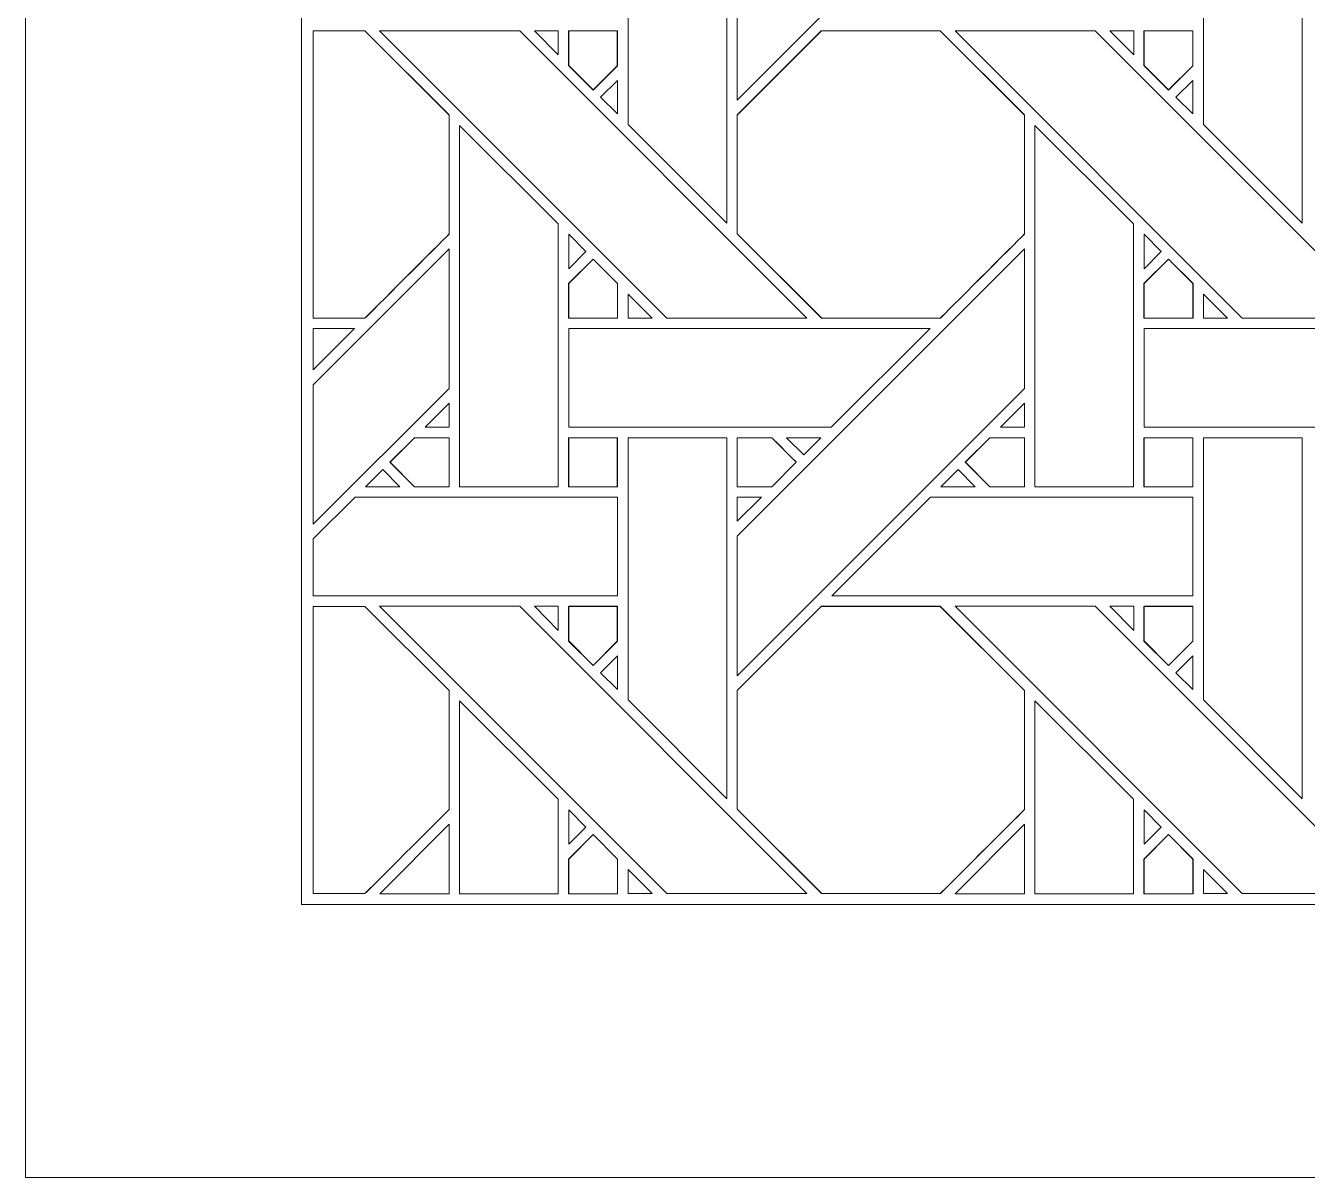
# Model space of a CAD drawing. Header units: inches. Extents: x 3.4 to 21.4, y 4.6 to 13.6.
# Drawn here: x 3.383 to 5.496, y 4.595 to 6.493 of the extents above; entities that cross this region are included whole.
import ezdxf

# ---------------------------------------------------------------- set-up
doc = ezdxf.new("R2010")
doc.units = ezdxf.units.IN
doc.header["$MEASUREMENT"] = 0
doc.layers.add('Design', color=7, linetype='Continuous', lineweight=0)

msp = doc.modelspace()

# ---------------------------------------------------------------- linework, layer by layer
at = {"layer": 'Design'}
for points, knots in [([(3.3829, 13.5948), (3.3829, 13.5948), (3.3829, 4.5948), (3.3829, 4.5948), (3.3829, 4.5948), (21.3829, 4.5948), (21.3829, 4.5948), (21.3829, 4.5948), (21.3829, 13.5948), (21.3829, 13.5948), (21.3829, 13.5948), (3.3829, 13.5948), (3.3829, 13.5948)], [0, 0, 0, 0, 1, 1, 1, 2, 2, 2, 3, 3, 3, 4, 4, 4, 4]), ([(3.8379, 13.1448), (3.8379, 13.1448), (3.8379, 5.0448), (3.8379, 5.0448), (3.8379, 5.0448), (20.9329, 5.0448), (20.9329, 5.0448), (20.9329, 5.0448), (20.9329, 13.1448), (20.9329, 13.1448), (20.9329, 13.1448), (3.8379, 13.1448), (3.8379, 13.1448)], [0, 0, 0, 0, 1, 1, 1, 2, 2, 2, 3, 3, 3, 4, 4, 4, 4]), ([(4.6927, 6.7371), (4.7419, 6.786), (4.9744, 7.0187), (5.0299, 7.0743), (5.0299, 7.0743), (5.0299, 6.8442), (5.0299, 6.8442), (5.0299, 6.8442), (4.5562, 6.3706), (4.5562, 6.3706), (4.5562, 6.3706), (4.5562, 6.6007), (4.5562, 6.6007), (4.5562, 6.6007), (4.6927, 6.7371), (4.6927, 6.7371)], [0, 0, 0, 0, 1, 1, 1, 2, 2, 2, 3, 3, 3, 4, 4, 4, 5, 5, 5, 5]), ([(4.5391, 6.7628), (4.5391, 6.7628), (4.5391, 6.1677), (4.5391, 6.1677), (4.5391, 6.1677), (4.3762, 6.3306), (4.3762, 6.3306), (4.3762, 6.3306), (4.3762, 6.7628), (4.3762, 6.7628), (4.3762, 6.7628), (4.5391, 6.7628), (4.5391, 6.7628)], [0, 0, 0, 0, 1, 1, 1, 2, 2, 2, 3, 3, 3, 4, 4, 4, 4]), ([(5.4878, 6.7628), (5.4878, 6.7628), (5.4878, 6.1677), (5.4878, 6.1677), (5.4878, 6.1677), (5.3249, 6.3306), (5.3249, 6.3306), (5.3249, 6.3306), (5.3249, 6.7628), (5.3249, 6.7628), (5.3249, 6.7628), (5.4878, 6.7628), (5.4878, 6.7628)], [0, 0, 0, 0, 1, 1, 1, 2, 2, 2, 3, 3, 3, 4, 4, 4, 4]), ([(3.9422, 6.4849), (3.9422, 6.4849), (4.081, 6.3461), (4.081, 6.3461), (4.081, 6.3461), (4.081, 6.1499), (4.081, 6.1499), (4.0632, 6.132), (3.9513, 6.0203), (3.9423, 6.0112), (3.9423, 6.0112), (3.8572, 6.0112), (3.8572, 6.0112), (3.8572, 6.0112), (3.8572, 6.4849), (3.8572, 6.4849), (3.8572, 6.4849), (3.9422, 6.4849), (3.9422, 6.4849)], [0, 0, 0, 0, 1, 1, 1, 2, 2, 2, 3, 3, 3, 4, 4, 4, 5, 5, 5, 6, 6, 6, 6]), ([(3.9424, 6.4849), (3.9424, 6.4849), (4.0812, 6.3462), (4.0812, 6.3462), (4.0812, 6.3462), (4.0812, 6.15), (4.0812, 6.15), (4.0632, 6.1318), (3.9513, 6.0201), (3.9424, 6.0112), (3.9424, 6.0112), (3.8572, 6.0112), (3.8572, 6.0112), (3.8572, 6.0112), (3.8572, 6.4849), (3.8572, 6.4849), (3.8572, 6.4849), (3.9424, 6.4849), (3.9424, 6.4849)], [0, 0, 0, 0, 1, 1, 1, 2, 2, 2, 3, 3, 3, 4, 4, 4, 5, 5, 5, 6, 6, 6, 6]), ([(3.9666, 6.4849), (3.9666, 6.4849), (4.1976, 6.4849), (4.1976, 6.4849), (4.1976, 6.4849), (4.6712, 6.0113), (4.6712, 6.0113), (4.6712, 6.0113), (4.4402, 6.0113), (4.4402, 6.0113), (4.4402, 6.0113), (3.9666, 6.4849), (3.9666, 6.4849)], [0, 0, 0, 0, 1, 1, 1, 2, 2, 2, 3, 3, 3, 4, 4, 4, 4]), ([(4.2217, 6.4849), (4.2217, 6.4849), (4.2611, 6.4849), (4.2611, 6.4849), (4.2611, 6.4849), (4.2611, 6.4451), (4.2611, 6.4451), (4.2611, 6.4451), (4.2217, 6.4849), (4.2217, 6.4849)], [0, 0, 0, 0, 1, 1, 1, 2, 2, 2, 3, 3, 3, 3]), ([(4.3584, 6.4849), (4.3584, 6.4849), (4.3584, 6.4273), (4.3584, 6.4273), (4.3584, 6.4273), (4.3185, 6.3873), (4.3185, 6.3873), (4.3185, 6.3873), (4.2782, 6.4277), (4.2782, 6.4277), (4.2782, 6.4277), (4.2782, 6.4849), (4.2782, 6.4849), (4.2782, 6.4849), (4.3584, 6.4849), (4.3584, 6.4849)], [0, 0, 0, 0, 1, 1, 1, 2, 2, 2, 3, 3, 3, 4, 4, 4, 5, 5, 5, 5]), ([(4.3187, 6.3874), (4.3187, 6.3874), (4.2784, 6.4277), (4.2784, 6.4277), (4.2784, 6.4277), (4.2784, 6.4849), (4.2784, 6.4849), (4.2784, 6.4849), (4.3586, 6.4849), (4.3586, 6.4849), (4.3586, 6.4849), (4.3586, 6.4273), (4.3586, 6.4273), (4.3586, 6.4273), (4.3187, 6.3874), (4.3187, 6.3874)], [0, 0, 0, 0, 1, 1, 1, 2, 2, 2, 3, 3, 3, 4, 4, 4, 5, 5, 5, 5]), ([(4.6948, 6.4849), (4.6948, 6.4849), (4.891, 6.4849), (4.891, 6.4849), (4.891, 6.4849), (5.0297, 6.3461), (5.0297, 6.3461), (5.0297, 6.3461), (5.0297, 6.1499), (5.0297, 6.1499), (5.0119, 6.132), (4.9, 6.0202), (4.891, 6.0112), (4.891, 6.0112), (4.6953, 6.0112), (4.6953, 6.0112), (4.6953, 6.0112), (4.5561, 6.1505), (4.5561, 6.1505), (4.5561, 6.1505), (4.5561, 6.3461), (4.5561, 6.3461), (4.5561, 6.3461), (4.6948, 6.4849), (4.6948, 6.4849)], [0, 0, 0, 0, 1, 1, 1, 2, 2, 2, 3, 3, 3, 4, 4, 4, 5, 5, 5, 6, 6, 6, 7, 7, 7, 8, 8, 8, 8]), ([(4.6949, 6.4849), (4.6949, 6.4849), (4.8911, 6.4849), (4.8911, 6.4849), (4.8911, 6.4849), (5.0299, 6.3462), (5.0299, 6.3462), (5.0299, 6.3462), (5.0299, 6.15), (5.0299, 6.15), (5.0119, 6.1318), (4.9, 6.0201), (4.8912, 6.0113), (4.8912, 6.0113), (4.6955, 6.0113), (4.6955, 6.0113), (4.6955, 6.0113), (4.5562, 6.1505), (4.5562, 6.1505), (4.5562, 6.1505), (4.5562, 6.3462), (4.5562, 6.3462), (4.5562, 6.3462), (4.6949, 6.4849), (4.6949, 6.4849)], [0, 0, 0, 0, 1, 1, 1, 2, 2, 2, 3, 3, 3, 4, 4, 4, 5, 5, 5, 6, 6, 6, 7, 7, 7, 8, 8, 8, 8]), ([(4.9154, 6.4849), (4.9154, 6.4849), (5.1463, 6.4849), (5.1463, 6.4849), (5.1463, 6.4849), (5.62, 6.0113), (5.62, 6.0113), (5.62, 6.0113), (5.3889, 6.0113), (5.3889, 6.0113), (5.3889, 6.0113), (4.9154, 6.4849), (4.9154, 6.4849)], [0, 0, 0, 0, 1, 1, 1, 2, 2, 2, 3, 3, 3, 4, 4, 4, 4]), ([(5.2099, 6.4849), (5.2099, 6.4849), (5.2099, 6.4451), (5.2099, 6.4451), (5.2099, 6.4451), (5.1704, 6.4849), (5.1704, 6.4849), (5.1704, 6.4849), (5.2099, 6.4849), (5.2099, 6.4849)], [0, 0, 0, 0, 1, 1, 1, 2, 2, 2, 3, 3, 3, 3]), ([(5.3072, 6.4849), (5.3072, 6.4849), (5.3072, 6.4273), (5.3072, 6.4273), (5.3072, 6.4273), (5.2673, 6.3873), (5.2673, 6.3873), (5.2673, 6.3873), (5.2269, 6.4277), (5.2269, 6.4277), (5.2269, 6.4277), (5.2269, 6.4849), (5.2269, 6.4849), (5.2269, 6.4849), (5.3072, 6.4849), (5.3072, 6.4849)], [0, 0, 0, 0, 1, 1, 1, 2, 2, 2, 3, 3, 3, 4, 4, 4, 5, 5, 5, 5]), ([(5.2674, 6.3874), (5.2674, 6.3874), (5.2271, 6.4277), (5.2271, 6.4277), (5.2271, 6.4277), (5.2271, 6.4849), (5.2271, 6.4849), (5.2271, 6.4849), (5.3073, 6.4849), (5.3073, 6.4849), (5.3073, 6.4849), (5.3073, 6.4273), (5.3073, 6.4273), (5.3073, 6.4273), (5.2674, 6.3874), (5.2674, 6.3874)], [0, 0, 0, 0, 1, 1, 1, 2, 2, 2, 3, 3, 3, 4, 4, 4, 5, 5, 5, 5]), ([(4.3586, 6.4031), (4.3586, 6.4031), (4.3586, 6.3479), (4.3586, 6.3479), (4.3586, 6.3479), (4.3308, 6.3753), (4.3308, 6.3753), (4.3308, 6.3753), (4.3586, 6.4031), (4.3586, 6.4031)], [0, 0, 0, 0, 1, 1, 1, 2, 2, 2, 3, 3, 3, 3]), ([(5.3073, 6.4031), (5.3073, 6.4031), (5.3073, 6.3479), (5.3073, 6.3479), (5.3073, 6.3479), (5.2796, 6.3753), (5.2796, 6.3753), (5.2796, 6.3753), (5.3073, 6.4031), (5.3073, 6.4031)], [0, 0, 0, 0, 1, 1, 1, 2, 2, 2, 3, 3, 3, 3]), ([(4.2611, 6.1669), (4.2611, 6.1669), (4.2611, 5.7333), (4.2611, 5.7333), (4.2611, 5.7333), (4.0983, 5.7333), (4.0983, 5.7333), (4.0983, 5.7333), (4.0983, 6.3291), (4.0983, 6.3291), (4.0983, 6.3291), (4.2611, 6.1669), (4.2611, 6.1669)], [0, 0, 0, 0, 1, 1, 1, 2, 2, 2, 3, 3, 3, 4, 4, 4, 4]), ([(5.2098, 6.1669), (5.2098, 6.1669), (5.2098, 5.7333), (5.2098, 5.7333), (5.2098, 5.7333), (5.047, 5.7333), (5.047, 5.7333), (5.047, 5.7333), (5.047, 6.3291), (5.047, 6.3291), (5.047, 6.3291), (5.2098, 6.1669), (5.2098, 6.1669)], [0, 0, 0, 0, 1, 1, 1, 2, 2, 2, 3, 3, 3, 4, 4, 4, 4]), ([(4.2784, 6.0927), (4.2784, 6.0927), (4.2784, 6.1495), (4.2784, 6.1495), (4.2784, 6.1495), (4.3066, 6.1209), (4.3066, 6.1209), (4.3066, 6.1209), (4.2784, 6.0927), (4.2784, 6.0927)], [0, 0, 0, 0, 1, 1, 1, 2, 2, 2, 3, 3, 3, 3]), ([(5.2271, 6.0927), (5.2271, 6.0927), (5.2271, 6.1495), (5.2271, 6.1495), (5.2271, 6.1495), (5.2553, 6.1209), (5.2553, 6.1209), (5.2553, 6.1209), (5.2271, 6.0927), (5.2271, 6.0927)], [0, 0, 0, 0, 1, 1, 1, 2, 2, 2, 3, 3, 3, 3]), ([(4.0812, 6.1255), (4.0812, 6.1255), (4.0812, 5.8955), (4.0812, 5.8955), (4.0812, 5.8955), (3.8572, 5.6716), (3.8572, 5.6716), (3.8572, 5.6716), (3.8572, 5.9015), (3.8572, 5.9015), (3.8572, 5.9015), (4.0812, 6.1255), (4.0812, 6.1255)], [0, 0, 0, 0, 1, 1, 1, 2, 2, 2, 3, 3, 3, 4, 4, 4, 4]), ([(4.2782, 6.011), (4.2782, 6.011), (4.2782, 6.0683), (4.2782, 6.0683), (4.2782, 6.0683), (4.3185, 6.1086), (4.3185, 6.1086), (4.3185, 6.1086), (4.3589, 6.0683), (4.3589, 6.0683), (4.3589, 6.0683), (4.3589, 6.011), (4.3589, 6.011), (4.3589, 6.011), (4.2782, 6.011), (4.2782, 6.011)], [0, 0, 0, 0, 1, 1, 1, 2, 2, 2, 3, 3, 3, 4, 4, 4, 5, 5, 5, 5]), ([(4.3187, 6.1086), (4.3187, 6.1086), (4.359, 6.0683), (4.359, 6.0683), (4.359, 6.0683), (4.359, 6.011), (4.359, 6.011), (4.359, 6.011), (4.2784, 6.011), (4.2784, 6.011), (4.2784, 6.011), (4.2784, 6.0683), (4.2784, 6.0683), (4.2784, 6.0683), (4.3187, 6.1086), (4.3187, 6.1086)], [0, 0, 0, 0, 1, 1, 1, 2, 2, 2, 3, 3, 3, 4, 4, 4, 5, 5, 5, 5]), ([(4.5562, 5.6519), (4.5562, 5.6519), (5.0299, 6.1255), (5.0299, 6.1255), (5.0299, 6.1255), (5.0299, 5.8955), (5.0299, 5.8955), (5.0299, 5.8955), (4.5562, 5.4218), (4.5562, 5.4218), (4.5562, 5.4218), (4.5562, 5.6519), (4.5562, 5.6519)], [0, 0, 0, 0, 1, 1, 1, 2, 2, 2, 3, 3, 3, 4, 4, 4, 4]), ([(5.2269, 6.011), (5.2269, 6.011), (5.2269, 6.0683), (5.2269, 6.0683), (5.2269, 6.0683), (5.2673, 6.1086), (5.2673, 6.1086), (5.2673, 6.1086), (5.3076, 6.0683), (5.3076, 6.0683), (5.3076, 6.0683), (5.3076, 6.011), (5.3076, 6.011), (5.3076, 6.011), (5.2269, 6.011), (5.2269, 6.011)], [0, 0, 0, 0, 1, 1, 1, 2, 2, 2, 3, 3, 3, 4, 4, 4, 5, 5, 5, 5]), ([(5.2674, 6.1086), (5.2674, 6.1086), (5.3078, 6.0683), (5.3078, 6.0683), (5.3078, 6.0683), (5.3078, 6.011), (5.3078, 6.011), (5.3078, 6.011), (5.2271, 6.011), (5.2271, 6.011), (5.2271, 6.011), (5.2271, 6.0683), (5.2271, 6.0683), (5.2271, 6.0683), (5.2674, 6.1086), (5.2674, 6.1086)], [0, 0, 0, 0, 1, 1, 1, 2, 2, 2, 3, 3, 3, 4, 4, 4, 5, 5, 5, 5]), ([(4.416, 6.0112), (4.416, 6.0112), (4.3763, 6.0112), (4.3763, 6.0112), (4.3763, 6.0112), (4.3763, 6.051), (4.3763, 6.051), (4.3763, 6.051), (4.416, 6.0112), (4.416, 6.0112)], [0, 0, 0, 0, 1, 1, 1, 2, 2, 2, 3, 3, 3, 3]), ([(5.3647, 6.0112), (5.3647, 6.0112), (5.325, 6.0112), (5.325, 6.0112), (5.325, 6.0112), (5.325, 6.051), (5.325, 6.051), (5.325, 6.051), (5.3647, 6.0112), (5.3647, 6.0112)], [0, 0, 0, 0, 1, 1, 1, 2, 2, 2, 3, 3, 3, 3]), ([(3.9253, 5.994), (3.9253, 5.994), (3.8572, 5.9259), (3.8572, 5.9259), (3.8572, 5.9259), (3.8572, 5.994), (3.8572, 5.994), (3.8572, 5.994), (3.9253, 5.994), (3.9253, 5.994)], [0, 0, 0, 0, 1, 1, 1, 2, 2, 2, 3, 3, 3, 3]), ([(4.2784, 5.8313), (4.2784, 5.8313), (4.2784, 5.994), (4.2784, 5.994), (4.2784, 5.994), (4.8741, 5.994), (4.8741, 5.994), (4.8741, 5.994), (4.7113, 5.8313), (4.7113, 5.8313), (4.7113, 5.8313), (4.2784, 5.8313), (4.2784, 5.8313)], [0, 0, 0, 0, 1, 1, 1, 2, 2, 2, 3, 3, 3, 4, 4, 4, 4]), ([(5.2271, 5.8313), (5.2271, 5.8313), (5.2271, 5.994), (5.2271, 5.994), (5.2271, 5.994), (5.8228, 5.994), (5.8228, 5.994), (5.8228, 5.994), (5.6601, 5.8313), (5.6601, 5.8313), (5.6601, 5.8313), (5.2271, 5.8313), (5.2271, 5.8313)], [0, 0, 0, 0, 1, 1, 1, 2, 2, 2, 3, 3, 3, 4, 4, 4, 4]), ([(4.0414, 5.8313), (4.0414, 5.8313), (4.0812, 5.8711), (4.0812, 5.8711), (4.0812, 5.8711), (4.0812, 5.8313), (4.0812, 5.8313), (4.0812, 5.8313), (4.0414, 5.8313), (4.0414, 5.8313)], [0, 0, 0, 0, 1, 1, 1, 2, 2, 2, 3, 3, 3, 3]), ([(4.9901, 5.8313), (4.9901, 5.8313), (5.0299, 5.8711), (5.0299, 5.8711), (5.0299, 5.8711), (5.0299, 5.8313), (5.0299, 5.8313), (5.0299, 5.8313), (4.9901, 5.8313), (4.9901, 5.8313)], [0, 0, 0, 0, 1, 1, 1, 2, 2, 2, 3, 3, 3, 3]), ([(4.0239, 5.7332), (4.0239, 5.7332), (3.9835, 5.7736), (3.9835, 5.7736), (3.9835, 5.7736), (4.024, 5.814), (4.024, 5.814), (4.024, 5.814), (4.081, 5.814), (4.081, 5.814), (4.081, 5.814), (4.081, 5.7332), (4.081, 5.7332), (4.081, 5.7332), (4.0239, 5.7332), (4.0239, 5.7332)], [0, 0, 0, 0, 1, 1, 1, 2, 2, 2, 3, 3, 3, 4, 4, 4, 5, 5, 5, 5]), ([(3.9837, 5.7736), (3.9837, 5.7736), (4.0241, 5.8141), (4.0241, 5.8141), (4.0241, 5.8141), (4.0812, 5.8141), (4.0812, 5.8141), (4.0812, 5.8141), (4.0812, 5.7333), (4.0812, 5.7333), (4.0812, 5.7333), (4.0241, 5.7333), (4.0241, 5.7333), (4.0241, 5.7333), (3.9837, 5.7736), (3.9837, 5.7736)], [0, 0, 0, 0, 1, 1, 1, 2, 2, 2, 3, 3, 3, 4, 4, 4, 5, 5, 5, 5]), ([(4.2782, 5.7332), (4.2782, 5.7332), (4.2782, 5.814), (4.2782, 5.814), (4.2782, 5.814), (4.3584, 5.814), (4.3584, 5.814), (4.3584, 5.814), (4.3584, 5.7332), (4.3584, 5.7332), (4.3584, 5.7332), (4.2782, 5.7332), (4.2782, 5.7332)], [0, 0, 0, 0, 1, 1, 1, 2, 2, 2, 3, 3, 3, 4, 4, 4, 4]), ([(4.3586, 5.814), (4.3586, 5.814), (4.3586, 5.7333), (4.3586, 5.7333), (4.3586, 5.7333), (4.2784, 5.7333), (4.2784, 5.7333), (4.2784, 5.7333), (4.2784, 5.814), (4.2784, 5.814), (4.2784, 5.814), (4.3586, 5.814), (4.3586, 5.814)], [0, 0, 0, 0, 1, 1, 1, 2, 2, 2, 3, 3, 3, 4, 4, 4, 4]), ([(4.5391, 5.814), (4.5391, 5.814), (4.5391, 5.2189), (4.5391, 5.2189), (4.5391, 5.2189), (4.3762, 5.3818), (4.3762, 5.3818), (4.3762, 5.3818), (4.3762, 5.814), (4.3762, 5.814), (4.3762, 5.814), (4.5391, 5.814), (4.5391, 5.814)], [0, 0, 0, 0, 1, 1, 1, 2, 2, 2, 3, 3, 3, 4, 4, 4, 4]), ([(4.6131, 5.814), (4.6183, 5.8089), (4.649, 5.7781), (4.6535, 5.7736), (4.6535, 5.7736), (4.613, 5.7332), (4.613, 5.7332), (4.613, 5.7332), (4.5561, 5.7332), (4.5561, 5.7332), (4.5561, 5.7332), (4.5561, 5.814), (4.5561, 5.814), (4.5561, 5.814), (4.6131, 5.814), (4.6131, 5.814)], [0, 0, 0, 0, 1, 1, 1, 2, 2, 2, 3, 3, 3, 4, 4, 4, 5, 5, 5, 5]), ([(4.5562, 5.7333), (4.5562, 5.7333), (4.5562, 5.814), (4.5562, 5.814), (4.5562, 5.814), (4.6133, 5.814), (4.6133, 5.814), (4.6188, 5.8086), (4.6536, 5.7737), (4.6536, 5.7737), (4.6536, 5.7737), (4.6132, 5.7333), (4.6132, 5.7333), (4.6132, 5.7333), (4.5562, 5.7333), (4.5562, 5.7333)], [0, 0, 0, 0, 1, 1, 1, 2, 2, 2, 3, 3, 3, 4, 4, 4, 5, 5, 5, 5]), ([(4.6376, 5.814), (4.6376, 5.814), (4.6941, 5.814), (4.6941, 5.814), (4.6941, 5.814), (4.6658, 5.7859), (4.6658, 5.7859), (4.6658, 5.7859), (4.6376, 5.814), (4.6376, 5.814)], [0, 0, 0, 0, 1, 1, 1, 2, 2, 2, 3, 3, 3, 3]), ([(4.9726, 5.7332), (4.9726, 5.7332), (4.9323, 5.7736), (4.9323, 5.7736), (4.9323, 5.7736), (4.9727, 5.814), (4.9727, 5.814), (4.9727, 5.814), (5.0297, 5.814), (5.0297, 5.814), (5.0297, 5.814), (5.0297, 5.7332), (5.0297, 5.7332), (5.0297, 5.7332), (4.9726, 5.7332), (4.9726, 5.7332)], [0, 0, 0, 0, 1, 1, 1, 2, 2, 2, 3, 3, 3, 4, 4, 4, 5, 5, 5, 5]), ([(4.9324, 5.7736), (4.9324, 5.7736), (4.9729, 5.8141), (4.9729, 5.8141), (4.9729, 5.8141), (5.0299, 5.8141), (5.0299, 5.8141), (5.0299, 5.8141), (5.0299, 5.7333), (5.0299, 5.7333), (5.0299, 5.7333), (4.9728, 5.7333), (4.9728, 5.7333), (4.9728, 5.7333), (4.9324, 5.7736), (4.9324, 5.7736)], [0, 0, 0, 0, 1, 1, 1, 2, 2, 2, 3, 3, 3, 4, 4, 4, 5, 5, 5, 5]), ([(5.2269, 5.7332), (5.2269, 5.7332), (5.2269, 5.814), (5.2269, 5.814), (5.2269, 5.814), (5.3072, 5.814), (5.3072, 5.814), (5.3072, 5.814), (5.3072, 5.7332), (5.3072, 5.7332), (5.3072, 5.7332), (5.2269, 5.7332), (5.2269, 5.7332)], [0, 0, 0, 0, 1, 1, 1, 2, 2, 2, 3, 3, 3, 4, 4, 4, 4]), ([(5.2271, 5.7333), (5.2271, 5.7333), (5.2271, 5.814), (5.2271, 5.814), (5.2271, 5.814), (5.3073, 5.814), (5.3073, 5.814), (5.3073, 5.814), (5.3073, 5.7333), (5.3073, 5.7333), (5.3073, 5.7333), (5.2271, 5.7333), (5.2271, 5.7333)], [0, 0, 0, 0, 1, 1, 1, 2, 2, 2, 3, 3, 3, 4, 4, 4, 4]), ([(5.4878, 5.814), (5.4878, 5.814), (5.4878, 5.2189), (5.4878, 5.2189), (5.4878, 5.2189), (5.3249, 5.3818), (5.3249, 5.3818), (5.3249, 5.3818), (5.3249, 5.814), (5.3249, 5.814), (5.3249, 5.814), (5.4878, 5.814), (5.4878, 5.814)], [0, 0, 0, 0, 1, 1, 1, 2, 2, 2, 3, 3, 3, 4, 4, 4, 4]), ([(3.9998, 5.7333), (3.9998, 5.7333), (3.9433, 5.7333), (3.9433, 5.7333), (3.9433, 5.7333), (3.9716, 5.7615), (3.9716, 5.7615), (3.9716, 5.7615), (3.9998, 5.7333), (3.9998, 5.7333)], [0, 0, 0, 0, 1, 1, 1, 2, 2, 2, 3, 3, 3, 3]), ([(4.9486, 5.7333), (4.9486, 5.7333), (4.892, 5.7333), (4.892, 5.7333), (4.892, 5.7333), (4.9203, 5.7615), (4.9203, 5.7615), (4.9203, 5.7615), (4.9486, 5.7333), (4.9486, 5.7333)], [0, 0, 0, 0, 1, 1, 1, 2, 2, 2, 3, 3, 3, 3]), ([(3.9262, 5.7161), (3.9262, 5.7161), (4.3586, 5.7161), (4.3586, 5.7161), (4.3586, 5.7161), (4.3586, 5.5533), (4.3586, 5.5533), (4.3586, 5.5533), (3.8572, 5.5533), (3.8572, 5.5533), (3.8572, 5.5533), (3.8572, 5.6472), (3.8572, 5.6472), (3.8572, 5.6472), (3.9262, 5.7161), (3.9262, 5.7161)], [0, 0, 0, 0, 1, 1, 1, 2, 2, 2, 3, 3, 3, 4, 4, 4, 5, 5, 5, 5]), ([(4.5961, 5.7161), (4.5961, 5.7161), (4.5562, 5.6763), (4.5562, 5.6763), (4.5562, 5.6763), (4.5562, 5.7161), (4.5562, 5.7161), (4.5562, 5.7161), (4.5961, 5.7161), (4.5961, 5.7161)], [0, 0, 0, 0, 1, 1, 1, 2, 2, 2, 3, 3, 3, 3]), ([(4.7121, 5.5533), (4.7121, 5.5533), (4.8749, 5.7161), (4.8749, 5.7161), (4.8749, 5.7161), (5.3073, 5.7161), (5.3073, 5.7161), (5.3073, 5.7161), (5.3073, 5.5533), (5.3073, 5.5533), (5.3073, 5.5533), (4.7121, 5.5533), (4.7121, 5.5533)], [0, 0, 0, 0, 1, 1, 1, 2, 2, 2, 3, 3, 3, 4, 4, 4, 4]), ([(3.9422, 5.5361), (3.9422, 5.5361), (4.081, 5.3974), (4.081, 5.3974), (4.081, 5.3974), (4.081, 5.2012), (4.081, 5.2012), (4.0632, 5.1832), (3.9513, 5.0715), (3.9423, 5.0625), (3.9423, 5.0625), (3.8572, 5.0625), (3.8572, 5.0625), (3.8572, 5.0625), (3.8572, 5.5361), (3.8572, 5.5361), (3.8572, 5.5361), (3.9422, 5.5361), (3.9422, 5.5361)], [0, 0, 0, 0, 1, 1, 1, 2, 2, 2, 3, 3, 3, 4, 4, 4, 5, 5, 5, 6, 6, 6, 6]), ([(3.9424, 5.5361), (3.9424, 5.5361), (4.0812, 5.3974), (4.0812, 5.3974), (4.0812, 5.3974), (4.0812, 5.2012), (4.0812, 5.2012), (4.0632, 5.1831), (3.9513, 5.0714), (3.9424, 5.0625), (3.9424, 5.0625), (3.8572, 5.0625), (3.8572, 5.0625), (3.8572, 5.0625), (3.8572, 5.5361), (3.8572, 5.5361), (3.8572, 5.5361), (3.9424, 5.5361), (3.9424, 5.5361)], [0, 0, 0, 0, 1, 1, 1, 2, 2, 2, 3, 3, 3, 4, 4, 4, 5, 5, 5, 6, 6, 6, 6]), ([(3.9666, 5.5362), (3.9666, 5.5362), (4.1976, 5.5362), (4.1976, 5.5362), (4.1976, 5.5362), (4.6712, 5.0625), (4.6712, 5.0625), (4.6712, 5.0625), (4.4402, 5.0625), (4.4402, 5.0625), (4.4402, 5.0625), (3.9666, 5.5362), (3.9666, 5.5362)], [0, 0, 0, 0, 1, 1, 1, 2, 2, 2, 3, 3, 3, 4, 4, 4, 4]), ([(4.2611, 5.5362), (4.2611, 5.5362), (4.2611, 5.4963), (4.2611, 5.4963), (4.2611, 5.4963), (4.2217, 5.5362), (4.2217, 5.5362), (4.2217, 5.5362), (4.2611, 5.5362), (4.2611, 5.5362)], [0, 0, 0, 0, 1, 1, 1, 2, 2, 2, 3, 3, 3, 3]), ([(4.3584, 5.5361), (4.3584, 5.5361), (4.3584, 5.4785), (4.3584, 5.4785), (4.3584, 5.4785), (4.3185, 5.4386), (4.3185, 5.4386), (4.3185, 5.4386), (4.2782, 5.4789), (4.2782, 5.4789), (4.2782, 5.4789), (4.2782, 5.5361), (4.2782, 5.5361), (4.2782, 5.5361), (4.3584, 5.5361), (4.3584, 5.5361)], [0, 0, 0, 0, 1, 1, 1, 2, 2, 2, 3, 3, 3, 4, 4, 4, 5, 5, 5, 5]), ([(4.3187, 5.4386), (4.3187, 5.4386), (4.2784, 5.479), (4.2784, 5.479), (4.2784, 5.479), (4.2784, 5.5362), (4.2784, 5.5362), (4.2784, 5.5362), (4.3586, 5.5362), (4.3586, 5.5362), (4.3586, 5.5362), (4.3586, 5.4786), (4.3586, 5.4786), (4.3586, 5.4786), (4.3187, 5.4386), (4.3187, 5.4386)], [0, 0, 0, 0, 1, 1, 1, 2, 2, 2, 3, 3, 3, 4, 4, 4, 5, 5, 5, 5]), ([(4.6948, 5.5361), (4.6948, 5.5361), (4.891, 5.5361), (4.891, 5.5361), (4.891, 5.5361), (5.0297, 5.3974), (5.0297, 5.3974), (5.0297, 5.3974), (5.0297, 5.2012), (5.0297, 5.2012), (5.0119, 5.1832), (4.9, 5.0715), (4.891, 5.0625), (4.891, 5.0625), (4.6953, 5.0625), (4.6953, 5.0625), (4.6953, 5.0625), (4.5561, 5.2017), (4.5561, 5.2017), (4.5561, 5.2017), (4.5561, 5.3974), (4.5561, 5.3974), (4.5561, 5.3974), (4.6948, 5.5361), (4.6948, 5.5361)], [0, 0, 0, 0, 1, 1, 1, 2, 2, 2, 3, 3, 3, 4, 4, 4, 5, 5, 5, 6, 6, 6, 7, 7, 7, 8, 8, 8, 8]), ([(4.8912, 5.0625), (4.8912, 5.0625), (4.6955, 5.0625), (4.6955, 5.0625), (4.6955, 5.0625), (4.5562, 5.2018), (4.5562, 5.2018), (4.5562, 5.2018), (4.5562, 5.3974), (4.5562, 5.3974), (4.5562, 5.3974), (4.6949, 5.5362), (4.6949, 5.5362), (4.6949, 5.5362), (4.8911, 5.5362), (4.8911, 5.5362), (4.8911, 5.5362), (5.0299, 5.3974), (5.0299, 5.3974), (5.0299, 5.3974), (5.0299, 5.2012), (5.0299, 5.2012), (5.0121, 5.1833), (4.9002, 5.0716), (4.8912, 5.0625)], [0, 0, 0, 0, 1, 1, 1, 2, 2, 2, 3, 3, 3, 4, 4, 4, 5, 5, 5, 6, 6, 6, 7, 7, 7, 8, 8, 8, 8]), ([(4.9154, 5.5362), (4.9154, 5.5362), (5.1463, 5.5362), (5.1463, 5.5362), (5.1463, 5.5362), (5.62, 5.0625), (5.62, 5.0625), (5.62, 5.0625), (5.3889, 5.0625), (5.3889, 5.0625), (5.3889, 5.0625), (4.9154, 5.5362), (4.9154, 5.5362)], [0, 0, 0, 0, 1, 1, 1, 2, 2, 2, 3, 3, 3, 4, 4, 4, 4]), ([(5.2099, 5.5362), (5.2099, 5.5362), (5.2099, 5.4963), (5.2099, 5.4963), (5.2099, 5.4963), (5.1704, 5.5362), (5.1704, 5.5362), (5.1704, 5.5362), (5.2099, 5.5362), (5.2099, 5.5362)], [0, 0, 0, 0, 1, 1, 1, 2, 2, 2, 3, 3, 3, 3]), ([(5.3072, 5.5361), (5.3072, 5.5361), (5.3072, 5.4785), (5.3072, 5.4785), (5.3072, 5.4785), (5.2673, 5.4386), (5.2673, 5.4386), (5.2673, 5.4386), (5.2269, 5.4789), (5.2269, 5.4789), (5.2269, 5.4789), (5.2269, 5.5361), (5.2269, 5.5361), (5.2269, 5.5361), (5.3072, 5.5361), (5.3072, 5.5361)], [0, 0, 0, 0, 1, 1, 1, 2, 2, 2, 3, 3, 3, 4, 4, 4, 5, 5, 5, 5]), ([(5.2674, 5.4386), (5.2674, 5.4386), (5.2271, 5.479), (5.2271, 5.479), (5.2271, 5.479), (5.2271, 5.5362), (5.2271, 5.5362), (5.2271, 5.5362), (5.3073, 5.5362), (5.3073, 5.5362), (5.3073, 5.5362), (5.3073, 5.4786), (5.3073, 5.4786), (5.3073, 5.4786), (5.2674, 5.4386), (5.2674, 5.4386)], [0, 0, 0, 0, 1, 1, 1, 2, 2, 2, 3, 3, 3, 4, 4, 4, 5, 5, 5, 5]), ([(4.3586, 5.4543), (4.3586, 5.4543), (4.3586, 5.3992), (4.3586, 5.3992), (4.3586, 5.3992), (4.3308, 5.4266), (4.3308, 5.4266), (4.3308, 5.4266), (4.3586, 5.4543), (4.3586, 5.4543)], [0, 0, 0, 0, 1, 1, 1, 2, 2, 2, 3, 3, 3, 3]), ([(5.3073, 5.4543), (5.3073, 5.4543), (5.3073, 5.3992), (5.3073, 5.3992), (5.3073, 5.3992), (5.2796, 5.4266), (5.2796, 5.4266), (5.2796, 5.4266), (5.3073, 5.4543), (5.3073, 5.4543)], [0, 0, 0, 0, 1, 1, 1, 2, 2, 2, 3, 3, 3, 3]), ([(4.0983, 5.0624), (4.0983, 5.0624), (4.0983, 5.3804), (4.0983, 5.3804), (4.0983, 5.3804), (4.2611, 5.2182), (4.2611, 5.2182), (4.2611, 5.2182), (4.2611, 5.0624), (4.2611, 5.0624), (4.2611, 5.0624), (4.0983, 5.0624), (4.0983, 5.0624)], [0, 0, 0, 0, 1, 1, 1, 2, 2, 2, 3, 3, 3, 4, 4, 4, 4]), ([(5.047, 5.0624), (5.047, 5.0624), (5.047, 5.3804), (5.047, 5.3804), (5.047, 5.3804), (5.2098, 5.2182), (5.2098, 5.2182), (5.2098, 5.2182), (5.2098, 5.0624), (5.2098, 5.0624), (5.2098, 5.0624), (5.047, 5.0624), (5.047, 5.0624)], [0, 0, 0, 0, 1, 1, 1, 2, 2, 2, 3, 3, 3, 4, 4, 4, 4]), ([(4.3066, 5.1721), (4.3066, 5.1721), (4.2784, 5.144), (4.2784, 5.144), (4.2784, 5.144), (4.2784, 5.2007), (4.2784, 5.2007), (4.2784, 5.2007), (4.3066, 5.1721), (4.3066, 5.1721)], [0, 0, 0, 0, 1, 1, 1, 2, 2, 2, 3, 3, 3, 3]), ([(5.2553, 5.1721), (5.2553, 5.1721), (5.2271, 5.144), (5.2271, 5.144), (5.2271, 5.144), (5.2271, 5.2007), (5.2271, 5.2007), (5.2271, 5.2007), (5.2553, 5.1721), (5.2553, 5.1721)], [0, 0, 0, 0, 1, 1, 1, 2, 2, 2, 3, 3, 3, 3]), ([(4.0812, 5.1768), (4.0812, 5.1768), (4.0812, 5.0624), (4.0812, 5.0624), (4.0812, 5.0624), (3.9668, 5.0624), (3.9668, 5.0624), (3.9668, 5.0624), (4.0812, 5.1768), (4.0812, 5.1768)], [0, 0, 0, 0, 1, 1, 1, 2, 2, 2, 3, 3, 3, 3]), ([(4.2782, 5.0624), (4.2782, 5.0624), (4.2782, 5.1195), (4.2782, 5.1195), (4.2782, 5.1195), (4.3185, 5.1599), (4.3185, 5.1599), (4.3185, 5.1599), (4.3589, 5.1195), (4.3589, 5.1195), (4.3589, 5.1195), (4.3589, 5.0624), (4.3589, 5.0624), (4.3589, 5.0624), (4.2782, 5.0624), (4.2782, 5.0624)], [0, 0, 0, 0, 1, 1, 1, 2, 2, 2, 3, 3, 3, 4, 4, 4, 5, 5, 5, 5]), ([(4.2784, 5.0624), (4.2784, 5.0624), (4.2784, 5.1196), (4.2784, 5.1196), (4.2784, 5.1196), (4.3187, 5.1599), (4.3187, 5.1599), (4.3187, 5.1599), (4.359, 5.1196), (4.359, 5.1196), (4.359, 5.1196), (4.359, 5.0624), (4.359, 5.0624), (4.359, 5.0624), (4.2784, 5.0624), (4.2784, 5.0624)], [0, 0, 0, 0, 1, 1, 1, 2, 2, 2, 3, 3, 3, 4, 4, 4, 5, 5, 5, 5]), ([(5.0299, 5.1768), (5.0299, 5.1768), (5.0299, 5.0624), (5.0299, 5.0624), (5.0299, 5.0624), (4.9155, 5.0624), (4.9155, 5.0624), (4.9155, 5.0624), (5.0299, 5.1768), (5.0299, 5.1768)], [0, 0, 0, 0, 1, 1, 1, 2, 2, 2, 3, 3, 3, 3]), ([(5.2269, 5.0624), (5.2269, 5.0624), (5.2269, 5.1195), (5.2269, 5.1195), (5.2269, 5.1195), (5.2673, 5.1599), (5.2673, 5.1599), (5.2673, 5.1599), (5.3076, 5.1195), (5.3076, 5.1195), (5.3076, 5.1195), (5.3076, 5.0624), (5.3076, 5.0624), (5.3076, 5.0624), (5.2269, 5.0624), (5.2269, 5.0624)], [0, 0, 0, 0, 1, 1, 1, 2, 2, 2, 3, 3, 3, 4, 4, 4, 5, 5, 5, 5]), ([(5.2271, 5.0624), (5.2271, 5.0624), (5.2271, 5.1196), (5.2271, 5.1196), (5.2271, 5.1196), (5.2674, 5.1599), (5.2674, 5.1599), (5.2674, 5.1599), (5.3078, 5.1196), (5.3078, 5.1196), (5.3078, 5.1196), (5.3078, 5.0624), (5.3078, 5.0624), (5.3078, 5.0624), (5.2271, 5.0624), (5.2271, 5.0624)], [0, 0, 0, 0, 1, 1, 1, 2, 2, 2, 3, 3, 3, 4, 4, 4, 5, 5, 5, 5]), ([(4.416, 5.0625), (4.416, 5.0625), (4.3763, 5.0625), (4.3763, 5.0625), (4.3763, 5.0625), (4.3763, 5.1023), (4.3763, 5.1023), (4.3763, 5.1023), (4.416, 5.0625), (4.416, 5.0625)], [0, 0, 0, 0, 1, 1, 1, 2, 2, 2, 3, 3, 3, 3]), ([(5.3647, 5.0625), (5.3647, 5.0625), (5.325, 5.0625), (5.325, 5.0625), (5.325, 5.0625), (5.325, 5.1023), (5.325, 5.1023), (5.325, 5.1023), (5.3647, 5.0625), (5.3647, 5.0625)], [0, 0, 0, 0, 1, 1, 1, 2, 2, 2, 3, 3, 3, 3])]:
    msp.add_open_spline(points, degree=3, knots=knots, dxfattribs=at)

doc.saveas('drawing.dxf')
